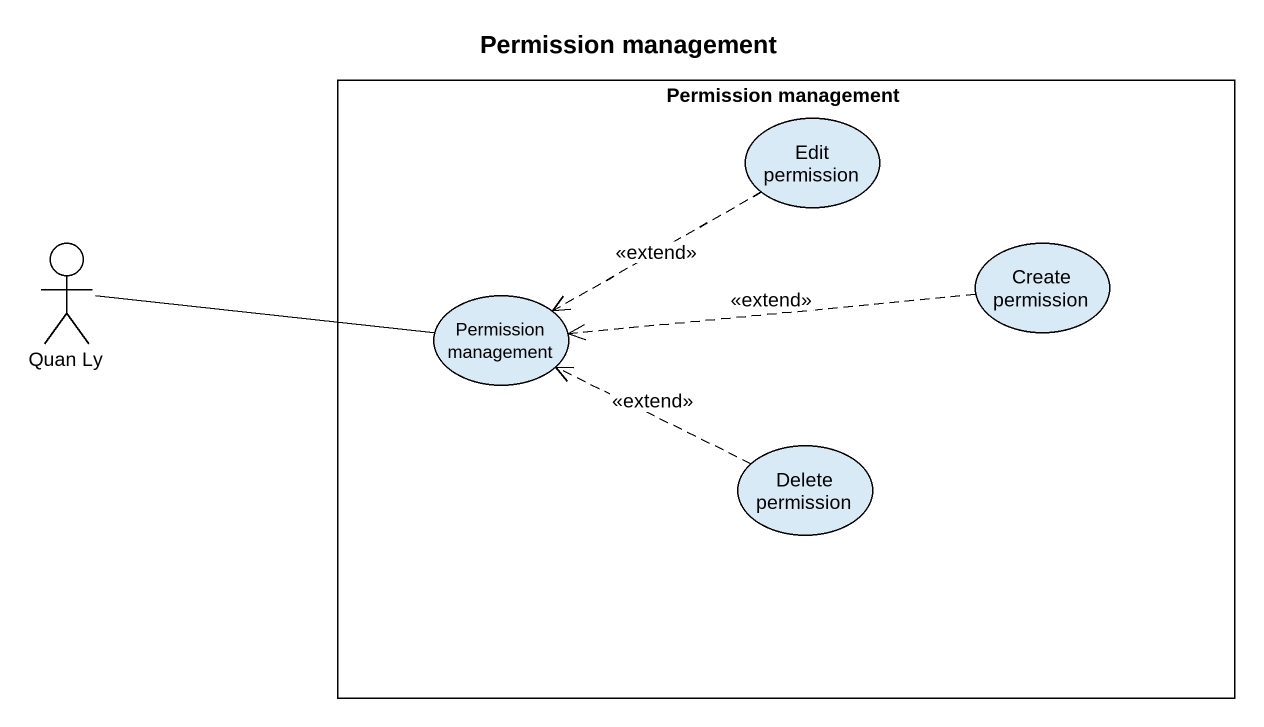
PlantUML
@startuml
title Permission management
rectangle "Permission management" as Permission_management {
  usecase "Edit permission" as Edit_permission
  usecase "Permission management" as Permission_management_2
  usecase "Create permission" as Create_permission
  usecase "Delete permission" as Delete_permission
}
actor "Quan Ly" as Quan_Ly
Edit_permission .left.> Permission_management_2 : <<extend>>
Quan_Ly -right- Permission_management_2
Create_permission .left.> Permission_management_2 : <<extend>>
Delete_permission .left.> Permission_management_2 : <<extend>>
@enduml
